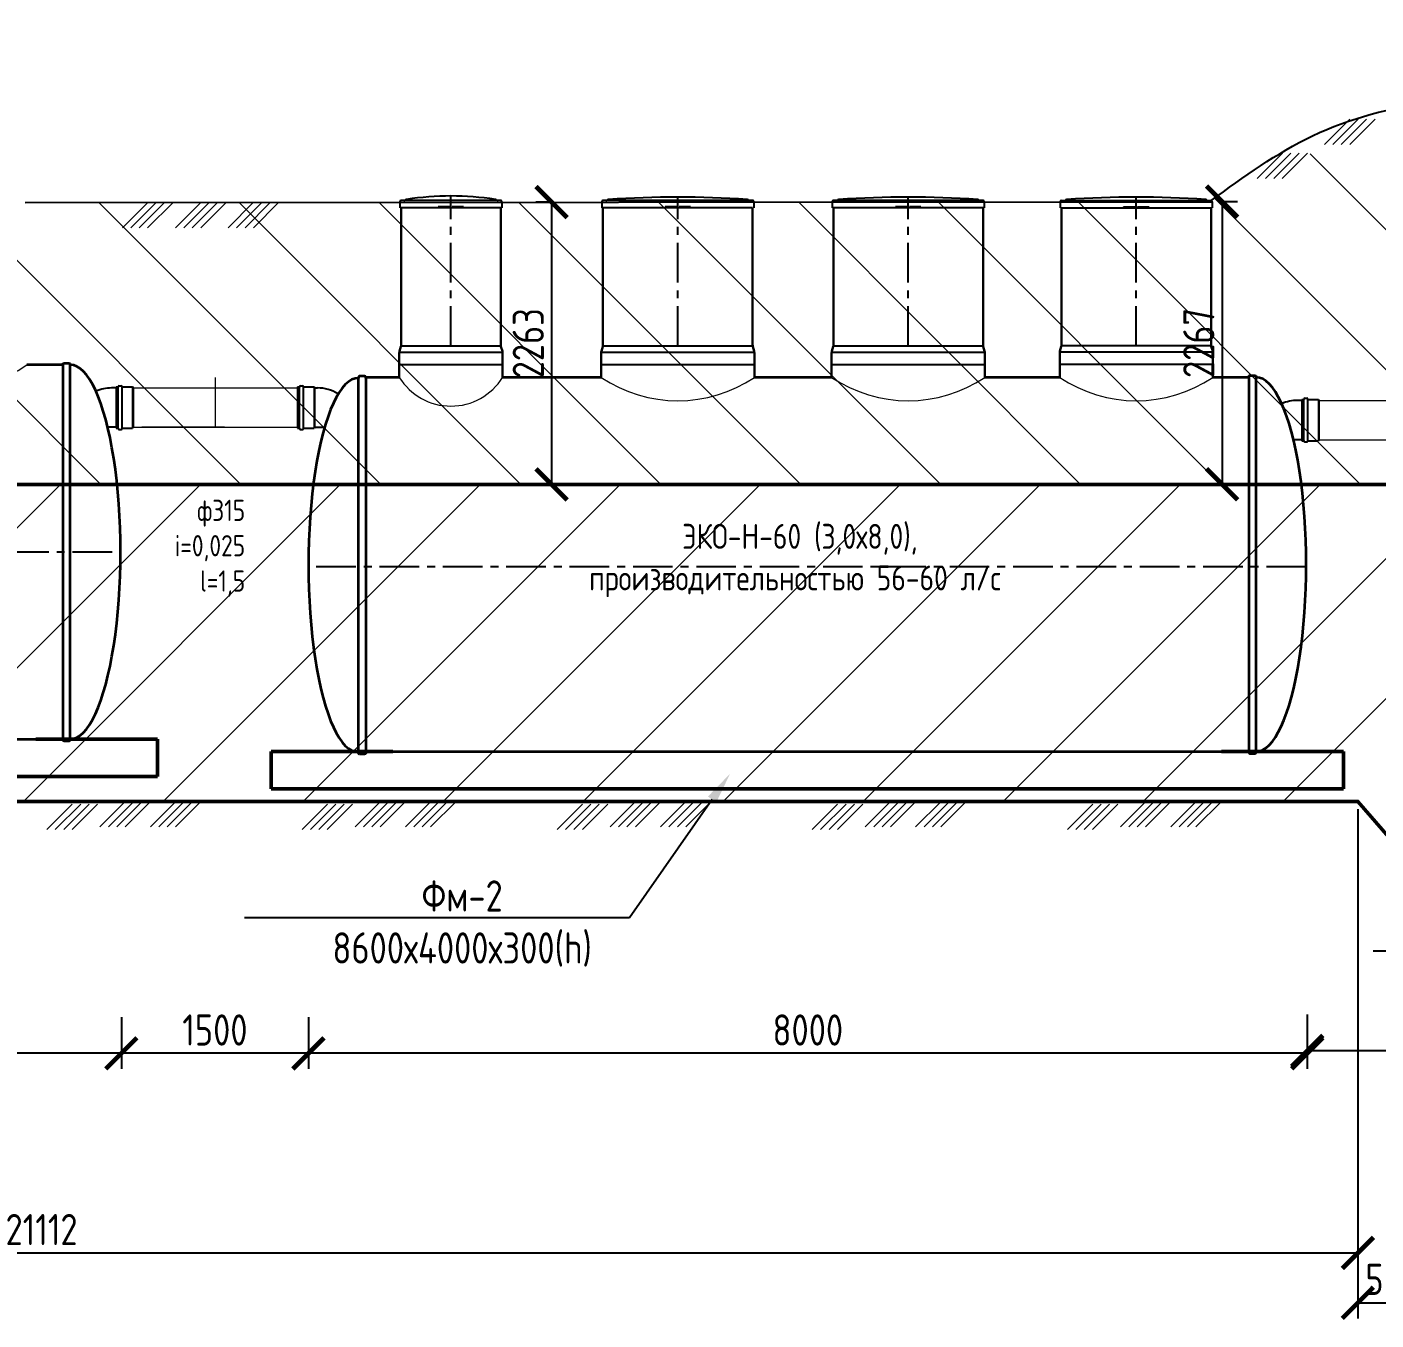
# Model space of a CAD drawing. Header units: millimetres. Extents: x 20530103 to 31271019, y 32092698 to 33532929.
# Drawn here: x 26157659 to 26168478, y 33018350 to 33028716 of the extents above; entities that cross this region are included whole.
import ezdxf
from ezdxf import colors
from ezdxf.entities.mleader import LeaderData, LeaderLine
from ezdxf.math import Vec2, Vec3

# ---------------------------------------------------------------- set-up
doc = ezdxf.new("R2010")
doc.units = ezdxf.units.MM
doc.linetypes.add('осевая', pattern=[50.8, 31.75, -6.35, 6.35, -6.35])
for name, color, linetype in [('Mitat', 1, 'Continuous'), ('Выноски', 7, 'Continuous'), ('Системный слой', 7, 'Continuous')]:
    doc.layers.add(name, color=color, linetype=linetype)
doc.layers.add('Труба профиль', color=7, linetype='Continuous', lineweight=50)
doc.layers.add('эколайн', color=7, linetype='Continuous', lineweight=30)
doc.styles.add('GOST 2.304', font='GOST.TTF')
doc.styles.get("Standard").update_dxf_attribs({"font": 'arial.ttf'})
doc.dimstyles.new('ISO-25', dxfattribs={"dimtxt": 2.5, "dimasz": 2.5, "dimexe": 1.25, "dimexo": 0.625, "dimtad": 1, "dimtxsty": 'Standard', "dimcen": 2.5, "dimadec": 0, "dimazin": 0, "dimtfac": 1, "dimtmove": 0, "dimatfit": 3, "dimfxl": 1, "dimarcsym": 0})

# ---------------------------------------------------------------- blocks, each defined once
blk = doc.blocks.new('_ArchTick')
at = {"color": 0, "linetype": 'ByBlock', "const_width": 0.15}
blk.add_lwpolyline([(-0.5, -0.5), (0.5, 0.5)], dxfattribs=at)
blk = doc.blocks.new('*D201')
at = {"color": 0, "lineweight": -2, "transparency": 16777216}
for p, q in [((26150416, 33020775), (26150416, 33020363)), ((26158416, 33020762), (26158416, 33020363)), ((26158416, 33020488), (26150416, 33020488))]:
    blk.add_line(p, q, dxfattribs=at)
at = {"color": 0, "lineweight": -2, "transparency": 16777216, "xscale": 250, "yscale": 250, "zscale": 250, "rotation": 180}
blk.add_blockref('_ArchTick', (26150416, 33020488), dxfattribs=at)
at = {"color": 0, "lineweight": -2, "transparency": 16777216, "xscale": 250, "yscale": 250, "zscale": 250}
blk.add_blockref('_ArchTick', (26158416, 33020488), dxfattribs=at)
at = {"color": 0, "transparency": 16777216, "insert": (26154416, 33020675), "char_height": 250, "attachment_point": 5, "style": 'GOST 2.304'}
blk.add_mtext('8000', dxfattribs=at)
blk = doc.blocks.new('*D202')
at = {"color": 0, "lineweight": -2, "transparency": 16777216}
for p, q in [((26158416, 33020777), (26158416, 33020363)), ((26159916, 33020777), (26159916, 33020363)), ((26159916, 33020488), (26158416, 33020488))]:
    blk.add_line(p, q, dxfattribs=at)
at = {"color": 0, "lineweight": -2, "transparency": 16777216, "xscale": 250, "yscale": 250, "zscale": 250, "rotation": 180}
blk.add_blockref('_ArchTick', (26158416, 33020488), dxfattribs=at)
at = {"color": 0, "lineweight": -2, "transparency": 16777216, "xscale": 250, "yscale": 250, "zscale": 250}
blk.add_blockref('_ArchTick', (26159916, 33020488), dxfattribs=at)
at = {"color": 0, "transparency": 16777216, "insert": (26159166, 33020675), "char_height": 250, "attachment_point": 5, "style": 'GOST 2.304'}
blk.add_mtext('1500', dxfattribs=at)
blk = doc.blocks.new('*D204')
at = {"color": 0, "lineweight": -2, "transparency": 16777216}
for p, q in [((26167926, 33020798), (26167926, 33020383)), ((26169926, 33020798), (26169926, 33020383)), ((26169926, 33020508), (26167926, 33020508))]:
    blk.add_line(p, q, dxfattribs=at)
at = {"color": 0, "lineweight": -2, "transparency": 16777216, "xscale": 250, "yscale": 250, "zscale": 250, "rotation": 180}
blk.add_blockref('_ArchTick', (26167926, 33020508), dxfattribs=at)
at = {"color": 0, "lineweight": -2, "transparency": 16777216, "xscale": 250, "yscale": 250, "zscale": 250}
blk.add_blockref('_ArchTick', (26169926, 33020508), dxfattribs=at)
at = {"color": 0, "transparency": 16777216, "insert": (26168926, 33020696), "char_height": 250, "attachment_point": 5, "style": 'GOST 2.304'}
blk.add_mtext('2000', dxfattribs=at)
blk = doc.blocks.new('*D209')
at = {"color": 0, "lineweight": -2, "transparency": 16777216}
for p, q in [((26159916, 33020762), (26159916, 33020363)), ((26167926, 33020783), (26167926, 33020363)), ((26167926, 33020488), (26159916, 33020488))]:
    blk.add_line(p, q, dxfattribs=at)
at = {"color": 0, "lineweight": -2, "transparency": 16777216, "xscale": 250, "yscale": 250, "zscale": 250, "rotation": 180}
blk.add_blockref('_ArchTick', (26159916, 33020488), dxfattribs=at)
at = {"color": 0, "lineweight": -2, "transparency": 16777216, "xscale": 250, "yscale": 250, "zscale": 250}
blk.add_blockref('_ArchTick', (26167926, 33020488), dxfattribs=at)
at = {"color": 0, "transparency": 16777216, "insert": (26163921, 33020675), "char_height": 250, "attachment_point": 5, "style": 'GOST 2.304'}
blk.add_mtext('8000', dxfattribs=at)
blk = doc.blocks.new('*D215')
at = {"color": 0, "lineweight": -2, "transparency": 16777216}
for p, q in [((26147220, 33022445), (26147220, 33018763)), ((26168332, 33022445), (26168332, 33018763)), ((26147220, 33018888), (26168332, 33018888))]:
    blk.add_line(p, q, dxfattribs=at)
at = {"color": 0, "lineweight": -2, "transparency": 16777216, "xscale": 250, "yscale": 250, "zscale": 250, "rotation": 180}
blk.add_blockref('_ArchTick', (26147220, 33018888), dxfattribs=at)
at = {"color": 0, "lineweight": -2, "transparency": 16777216, "xscale": 250, "yscale": 250, "zscale": 250}
blk.add_blockref('_ArchTick', (26168332, 33018888), dxfattribs=at)
at = {"color": 0, "transparency": 16777216, "insert": (26157776, 33019075), "char_height": 250, "attachment_point": 5, "style": 'GOST 2.304'}
blk.add_mtext('21112', dxfattribs=at)
blk = doc.blocks.new('*D217')
at = {"color": 0, "lineweight": -2, "transparency": 16777216}
for p, q in [((26168332, 33022445), (26168332, 33018363)), ((26168882, 33021810), (26168882, 33018363)), ((26168332, 33018488), (26168882, 33018488))]:
    blk.add_line(p, q, dxfattribs=at)
at = {"color": 0, "lineweight": -2, "transparency": 16777216, "xscale": 250, "yscale": 250, "zscale": 250, "rotation": 180}
blk.add_blockref('_ArchTick', (26168332, 33018488), dxfattribs=at)
at = {"color": 0, "lineweight": -2, "transparency": 16777216, "xscale": 250, "yscale": 250, "zscale": 250}
blk.add_blockref('_ArchTick', (26168882, 33018488), dxfattribs=at)
at = {"color": 0, "transparency": 16777216, "insert": (26168607, 33018676), "char_height": 250, "attachment_point": 5, "style": 'GOST 2.304'}
blk.add_mtext('550', dxfattribs=at)
blk = doc.blocks.new('*D242')
at = {"color": 0, "lineweight": -2, "transparency": 16777216}
for p, q in [((26161846, 33027312), (26161741, 33027312)), ((26161866, 33027312), (26161866, 33025050)), ((26161846, 33025050), (26161741, 33025050))]:
    blk.add_line(p, q, dxfattribs=at)
at = {"color": 0, "lineweight": -2, "transparency": 16777216, "xscale": 250, "yscale": 250, "zscale": 250}
for p, rotation in [((26161866, 33027312), 90), ((26161866, 33025050), 270)]:
    blk.add_blockref('_ArchTick', p, dxfattribs=dict(at, rotation=rotation))
at = {"color": 0, "transparency": 16777216, "insert": (26161679, 33026181), "char_height": 250, "attachment_point": 5, "rotation": 90, "style": 'GOST 2.304'}
blk.add_mtext('2263', dxfattribs=at)
blk = doc.blocks.new('*D243')
at = {"color": 0, "lineweight": -2, "transparency": 16777216}
for p, q in [((26167227, 33027317), (26167368, 33027317)), ((26167243, 33027317), (26167243, 33025050)), ((26167227, 33025050), (26167368, 33025050))]:
    blk.add_line(p, q, dxfattribs=at)
at = {"color": 0, "lineweight": -2, "transparency": 16777216, "xscale": 250, "yscale": 250, "zscale": 250}
for p, rotation in [((26167243, 33027317), 90), ((26167243, 33025050), 270)]:
    blk.add_blockref('_ArchTick', p, dxfattribs=dict(at, rotation=rotation))
at = {"color": 0, "transparency": 16777216, "insert": (26167056, 33026183), "char_height": 250, "attachment_point": 5, "rotation": 90, "style": 'GOST 2.304'}
blk.add_mtext('2267', dxfattribs=at)

msp = doc.modelspace()

# ---------------------------------------------------------------- hatches: boundary and pattern name
at = {"layer": 'Труба профиль', "lineweight": 9}
h = msp.add_hatch(dxfattribs=at)
h.set_pattern_fill('ANSI31', color=1, scale=250, angle=90)
h.set_pattern_definition([(135, (-60535.3, 21290.74), (-561.266008, -561.266008), [])])
edge = h.paths.add_edge_path()
edge.add_spline(control_points=[(26179752.5572, 33025307.9954), (26179752.5572, 33025307.9954), (26176345.244, 33027689.7545), (26170055.9833, 33028716.4982), (26167418.0139, 33027515.2035), (26167155.3326, 33027324.1403)], knot_values=[0, 0, 0, 0, 1010.2368139843, 2020.4736279668, 2984.6882061041, 2984.6882061041, 2984.6882061041, 2984.6882061041], degree=3, periodic=0)
edge.add_line((26167142.3967, 33027315.2303), (26152848.2648, 33027307.1792))
edge.add_line((26152848.2648, 33027307.1792), (26145085.1973, 33026958.0895))
edge.add_line((26145085.1973, 33026958.0895), (26144298.3665, 33026746.9256))
edge.add_line((26144298.3665, 33026746.9256), (26142896.8142, 33025049.5338))
edge.add_line((26142896.8142, 33025049.5338), (26180517.7754, 33025049.5338))
edge.add_line((26180517.7754, 33025049.5338), (26180517.7754, 33025307.9954))
edge.add_line((26180517.7754, 33025307.9954), (26179752.5572, 33025307.9954))
h = msp.add_hatch(dxfattribs=at)
h.set_pattern_fill('ANSI31', color=1, scale=250)
h.set_pattern_definition([(45, (-132126.2, 5417.06), (-561.266008, 561.266008), [])])
h.paths.add_polyline_path([(26180517.7754, 33023641.3543), (26180317.7754, 33023691.3543), (26180717.7754, 33023791.3543), (26180517.7754, 33023841.3543), (26180517.7754, 33025049.5338), (26141075.2067, 33025049.5338), (26141075.2068, 33023841.3543), (26141275.2068, 33023791.3543), (26140875.2068, 33023691.3543), (26141075.2068, 33023641.3543), (26141075.2068, 33022407.4895), (26142024.0537, 33022407.4895), (26142521.7826, 33020112.6816), (26146721.7826, 33020112.6816), (26147219.5115, 33022507.4895), (26168331.7528, 33022507.4895), (26168881.7549, 33021872.9899), (26176247.1956, 33021872.9899), (26177302.7409, 33023341.5781), (26180517.7754, 33023341.5781)])

# ---------------------------------------------------------------- linework, layer by layer
at = {"lineweight": 20}
for p, q in [((26168064.2344, 33027774.3553), (26168267.7146, 33027977.8355)), ((26168131.5864, 33027774.3553), (26168335.0666, 33027977.8355)), ((26168198.9383, 33027774.3553), (26168402.4185, 33027977.8355)), ((26168266.2904, 33027774.3553), (26168469.7706, 33027977.8355)), ((26167523.6391, 33027501.5809), (26167727.1193, 33027705.0611)), ((26167590.9911, 33027501.5809), (26167794.4713, 33027705.0611)), ((26167658.343, 33027501.5809), (26167861.8232, 33027705.0611)), ((26167725.6951, 33027501.5809), (26167929.1753, 33027705.0611)), ((26158424.7398, 33027106.0005), (26158628.2201, 33027309.4807)), ((26158492.0918, 33027106.0005), (26158695.572, 33027309.4807)), ((26158559.4437, 33027106.0005), (26158762.924, 33027309.4807)), ((26158626.7958, 33027106.0005), (26158830.2761, 33027309.4807)), ((26158849.9572, 33027106.7752), (26159053.4374, 33027310.2554)), ((26158917.3092, 33027106.7752), (26159120.7894, 33027310.2554)), ((26158984.6611, 33027106.7752), (26159188.1413, 33027310.2554)), ((26159052.0132, 33027106.7752), (26159255.4934, 33027310.2554)), ((26159273.1298, 33027107.5462), (26159476.61, 33027311.0264)), ((26159340.4817, 33027107.5462), (26159543.9619, 33027311.0264)), ((26159407.8337, 33027107.5462), (26159611.3139, 33027311.0264)), ((26159475.1858, 33027107.5462), (26159678.666, 33027311.0264)), ((26159170.0348, 33025507.4895), (26159170.0348, 33025907.4895)), ((26158510.7012, 33025822.4895), (26159829.3685, 33025822.4895)), ((26168019.4988, 33025722.4895), (26169721.8841, 33025722.4895)), ((26158510.7012, 33025507.4895), (26159829.3685, 33025507.4895)), ((26168019.4988, 33025407.4895), (26169721.8841, 33025407.4895)), ((26160376.5026, 33022902.1331), (26160376.5026, 33024752.1331)), ((26157818.9404, 33022282.9404), (26158022.4206, 33022486.4206)), ((26157886.2923, 33022282.9404), (26158089.7725, 33022486.4206)), ((26157953.6443, 33022282.9404), (26158157.1245, 33022486.4206)), ((26158020.9964, 33022282.9404), (26158224.4766, 33022486.4206)), ((26158244.1208, 33022304.0092), (26158447.601, 33022507.4895)), ((26158311.4727, 33022304.0092), (26158514.9529, 33022507.4895)), ((26158378.8247, 33022304.0092), (26158582.3049, 33022507.4895)), ((26158446.1768, 33022304.0092), (26158649.657, 33022507.4895)), ((26158648.2323, 33022304.0092), (26158851.7125, 33022507.4895)), ((26158715.5842, 33022304.0092), (26158919.0645, 33022507.4895)), ((26158782.9362, 33022304.0092), (26158986.4164, 33022507.4895)), ((26158850.2883, 33022304.0092), (26159053.7685, 33022507.4895)), ((26159864.7688, 33022282.9404), (26160068.249, 33022486.4206)), ((26159932.1207, 33022282.9404), (26160135.6009, 33022486.4206)), ((26159999.4727, 33022282.9404), (26160202.9529, 33022486.4206)), ((26160066.8248, 33022282.9404), (26160270.305, 33022486.4206)), ((26160289.9492, 33022304.0092), (26160493.4294, 33022507.4895)), ((26160357.3011, 33022304.0092), (26160560.7814, 33022507.4895)), ((26160424.6531, 33022304.0092), (26160628.1333, 33022507.4895)), ((26160492.0052, 33022304.0092), (26160695.4854, 33022507.4895)), ((26160694.0607, 33022304.0092), (26160897.5409, 33022507.4895)), ((26160761.4127, 33022304.0092), (26160964.8929, 33022507.4895)), ((26160828.7646, 33022304.0092), (26161032.2448, 33022507.4895)), ((26160896.1167, 33022304.0092), (26161099.5969, 33022507.4895)), ((26161910.5972, 33022282.9404), (26162114.0774, 33022486.4206)), ((26161977.9492, 33022282.9404), (26162181.4294, 33022486.4206)), ((26162045.3011, 33022282.9404), (26162248.7813, 33022486.4206)), ((26162112.6532, 33022282.9404), (26162316.1334, 33022486.4206)), ((26162335.7776, 33022304.0092), (26162539.2578, 33022507.4895)), ((26162403.1296, 33022304.0092), (26162606.6098, 33022507.4895)), ((26162470.4815, 33022304.0092), (26162673.9617, 33022507.4895)), ((26162537.8336, 33022304.0092), (26162741.3138, 33022507.4895)), ((26162739.8891, 33022304.0092), (26162943.3694, 33022507.4895)), ((26162807.2411, 33022304.0092), (26163010.7213, 33022507.4895)), ((26162874.593, 33022304.0092), (26163078.0733, 33022507.4895)), ((26162941.9451, 33022304.0092), (26163145.4254, 33022507.4895)), ((26163956.4256, 33022282.9404), (26164159.9058, 33022486.4206)), ((26164023.7776, 33022282.9404), (26164227.2578, 33022486.4206)), ((26164091.1295, 33022282.9404), (26164294.6097, 33022486.4206)), ((26164158.4816, 33022282.9404), (26164361.9618, 33022486.4206)), ((26164381.606, 33022304.0092), (26164585.0863, 33022507.4895)), ((26164448.958, 33022304.0092), (26164652.4382, 33022507.4895)), ((26164516.3099, 33022304.0092), (26164719.7902, 33022507.4895)), ((26164583.662, 33022304.0092), (26164787.1423, 33022507.4895)), ((26164785.7176, 33022304.0092), (26164989.1978, 33022507.4895)), ((26164853.0695, 33022304.0092), (26165056.5497, 33022507.4895)), ((26164920.4215, 33022304.0092), (26165123.9017, 33022507.4895)), ((26164987.7736, 33022304.0092), (26165191.2538, 33022507.4895)), ((26166002.2541, 33022282.9404), (26166205.7343, 33022486.4206)), ((26166069.606, 33022282.9404), (26166273.0862, 33022486.4206)), ((26166136.958, 33022282.9404), (26166340.4382, 33022486.4206)), ((26166204.3101, 33022282.9404), (26166407.7903, 33022486.4206)), ((26166427.4345, 33022304.0092), (26166630.9147, 33022507.4895)), ((26166494.7864, 33022304.0092), (26166698.2666, 33022507.4895)), ((26166562.1384, 33022304.0092), (26166765.6186, 33022507.4895)), ((26166629.4905, 33022304.0092), (26166832.9707, 33022507.4895)), ((26166831.546, 33022304.0092), (26167035.0262, 33022507.4895)), ((26166898.8979, 33022304.0092), (26167102.3782, 33022507.4895)), ((26166966.2499, 33022304.0092), (26167169.7301, 33022507.4895)), ((26167033.602, 33022304.0092), (26167237.0822, 33022507.4895))]:
    msp.add_line(p, q, dxfattribs=at)
at = {"color": 1}
msp.add_line((26157645.4609, 33027309.8812), (26167164.2352, 33027315.2426), dxfattribs=at)
at = {"color": 1, "linetype": 'осевая', "lineweight": 25, "ltscale": 10}
for p, q in [((26161058.9307, 33026160.4219), (26161058.9307, 33027361.6821)), ((26162878.2673, 33026160.4219), (26162878.2673, 33027352.8213)), ((26164726.0719, 33026160.4219), (26164726.0719, 33027352.8213)), ((26166554.8877, 33026160.4219), (26166554.8877, 33027352.8213)), ((26150404.3717, 33024507.4895), (26158404.3717, 33024507.4895)), ((26167916.5026, 33024387.4911), (26159916.5026, 33024387.4911))]:
    msp.add_line(p, q, dxfattribs=at)
at = {"lineweight": 30}
for p, q in [((26160658.9307, 33027265.7783), (26160658.9307, 33026160.4219)), ((26161458.9307, 33027265.7783), (26161458.9307, 33026167.239)), ((26162278.2673, 33027265.7783), (26162278.2673, 33026160.4219)), ((26163478.2673, 33027265.7783), (26163478.2673, 33026167.2392)), ((26164126.0719, 33027265.7783), (26164126.0719, 33026160.4219)), ((26165326.0719, 33027265.7783), (26165326.0719, 33026167.239)), ((26165954.8877, 33027265.7783), (26165954.8877, 33026160.4219)), ((26167154.8877, 33027265.7783), (26167154.8877, 33026167.2389)), ((26160644.9307, 33026103.9995), (26160644.9307, 33025907.4895)), ((26160646.2587, 33026116.5067), (26160657.6026, 33026153.6689)), ((26161471.6026, 33026116.5067), (26161460.2587, 33026153.6689)), ((26161472.9307, 33026103.9995), (26161472.9307, 33025907.4895)), ((26162264.2673, 33026103.9995), (26162264.2673, 33025907.4895)), ((26162265.5954, 33026116.5067), (26162276.9393, 33026153.6689)), ((26163490.9393, 33026116.5067), (26163479.5954, 33026153.6689)), ((26163492.2673, 33026103.9995), (26163492.2673, 33025907.4895)), ((26164112.0719, 33026103.9995), (26164112.0719, 33025907.4895)), ((26164113.4, 33026116.5067), (26164124.7439, 33026153.6689)), ((26165338.7439, 33026116.5067), (26165327.4, 33026153.6689)), ((26165340.0719, 33026103.9995), (26165340.0719, 33025907.4895)), ((26165940.8877, 33026103.9995), (26165940.8877, 33025907.4895)), ((26165942.2158, 33026116.5067), (26165953.5596, 33026153.6689)), ((26167167.5596, 33026116.5067), (26167156.2158, 33026153.6689)), ((26167168.8877, 33026103.9995), (26167168.8877, 33025907.4895))]:
    msp.add_line(p, q, dxfattribs=at)
at = {"lineweight": 25}
for p, q in [((26160645.2635, 33026109.7537), (26161472.5979, 33026109.7537)), ((26160658.5979, 33026160.4219), (26161459.2635, 33026160.4219)), ((26162264.6001, 33026109.7537), (26163491.9345, 33026109.7537)), ((26162277.9345, 33026160.4219), (26163478.6001, 33026160.4219)), ((26164112.4047, 33026109.7537), (26165339.7391, 33026109.7537)), ((26164125.7391, 33026160.4219), (26165326.4047, 33026160.4219)), ((26167168.5549, 33026109.7537), (26165941.2205, 33026109.7537)), ((26167155.2205, 33026160.4219), (26165954.5549, 33026160.4219)), ((26160644.9307, 33026010.9995), (26161472.9307, 33026010.9995)), ((26162264.2673, 33026010.9995), (26163492.2673, 33026010.9995)), ((26164112.0719, 33026010.9995), (26165340.0719, 33026010.9995)), ((26167168.8877, 33026010.9995), (26165940.8877, 33026010.9995))]:
    msp.add_line(p, q, dxfattribs=at)
at = {"color": 7, "lineweight": 25}
for p, q in [((26158374.2556, 33025822.4895), (26158338.0505, 33025822.4895)), ((26158374.2556, 33025830.1895), (26158374.2556, 33025499.7895)), ((26158374.2556, 33025830.1895), (26158389.2556, 33025830.1895)), ((26158389.2556, 33025498.1895), (26158389.2556, 33025831.7895)), ((26158397.9556, 33025840.4895), (26158413.2556, 33025840.4895)), ((26158421.9556, 33025498.1895), (26158421.9556, 33025831.7895)), ((26158421.9556, 33025830.1895), (26158506.2556, 33025830.1895)), ((26158510.7012, 33025822.4895), (26158506.2556, 33025830.1895)), ((26159829.3685, 33025830.1895), (26159829.3685, 33025499.7895)), ((26159829.3685, 33025830.1895), (26159844.3685, 33025830.1895)), ((26159844.3685, 33025498.1895), (26159844.3685, 33025831.7895)), ((26159853.0685, 33025840.4895), (26159868.3685, 33025840.4895)), ((26159877.0685, 33025498.1895), (26159877.0685, 33025831.7895)), ((26159877.0685, 33025830.1895), (26159961.3685, 33025830.1895)), ((26159965.8141, 33025822.4895), (26159961.3685, 33025830.1895)), ((26159965.8141, 33025822.4895), (26159988.3141, 33025822.4895)), ((26167883.0532, 33025722.4895), (26167846.8482, 33025722.4895)), ((26167883.0532, 33025730.1895), (26167883.0532, 33025399.7895)), ((26167883.0532, 33025730.1895), (26167898.0532, 33025730.1895)), ((26167898.0532, 33025398.1895), (26167898.0532, 33025731.7895)), ((26167906.7532, 33025740.4895), (26167922.0532, 33025740.4895)), ((26167930.7532, 33025398.1895), (26167930.7532, 33025731.7895)), ((26167930.7532, 33025730.1895), (26168015.0532, 33025730.1895)), ((26168019.4988, 33025722.4895), (26168015.0532, 33025730.1895)), ((26158374.2556, 33025507.4895), (26158306.4437, 33025507.4895)), ((26158374.2556, 33025499.7895), (26158389.2556, 33025499.7895)), ((26158397.9556, 33025489.4895), (26158413.2556, 33025489.4895)), ((26158421.9556, 33025499.7895), (26158506.2556, 33025499.7895)), ((26158510.7012, 33025507.4895), (26158506.2556, 33025499.7895)), ((26159829.3685, 33025499.7895), (26159844.3685, 33025499.7895)), ((26159853.0685, 33025489.4895), (26159868.3685, 33025489.4895)), ((26159877.0685, 33025499.7895), (26159961.3685, 33025499.7895)), ((26159965.8141, 33025507.4895), (26159961.3685, 33025499.7895)), ((26159965.8141, 33025507.4895), (26160044.2153, 33025507.4895)), ((26167883.0532, 33025407.4895), (26167815.2414, 33025407.4895)), ((26167883.0532, 33025399.7895), (26167898.0532, 33025399.7895)), ((26167906.7532, 33025389.4895), (26167922.0532, 33025389.4895)), ((26167930.7532, 33025399.7895), (26168015.0532, 33025399.7895)), ((26168019.4988, 33025407.4895), (26168015.0532, 33025399.7895))]:
    msp.add_line(p, q, dxfattribs=at)
at = {"lineweight": 35}
for points in [[(26157946.6232, 33026007.4895), (26157659.0161, 33026007.4895)], [(26157946.6232, 33026007.4895), (26157946.6232, 33023007.4895)], [(26158006.6232, 33023007.4895), (26158006.6232, 33026007.4895)], [(26160316.5026, 33022902.1331), (26160316.5026, 33025902.1331)], [(26160644.9307, 33025907.4895), (26160376.4963, 33025907.4895)], [(26160376.5026, 33025902.1331), (26160376.5026, 33022902.1331)], [(26162264.2673, 33025907.4895), (26161472.9307, 33025907.4895)], [(26164112.0719, 33025907.4895), (26163492.2673, 33025907.4895)], [(26165940.8877, 33025907.4895), (26165340.0719, 33025907.4895)], [(26167456.4948, 33025907.4895), (26167168.8877, 33025907.4895)], [(26167456.4948, 33025907.4895), (26167456.4948, 33022907.4895)], [(26167516.4948, 33022907.4895), (26167516.4948, 33025907.4895)], [(26150866.6232, 33023007.4895), (26157946.6232, 33023007.4895)], [(26160376.5026, 33022907.4895), (26167456.4948, 33022907.4895)]]:
    msp.add_lwpolyline(points, dxfattribs=at)
for points in [[(26157946.6232, 33026007.4911), (26157946.6232, 33026012.4911, -0.4142135624), (26157956.6232, 33026022.4911), (26157996.6232, 33026022.4911)], [(26157996.6232, 33026022.4911, -0.4142135624), (26158006.6232, 33026012.4911), (26158006.6232, 33026007.4895)], [(26160326.5026, 33025917.1347, 0.4142135624), (26160316.5026, 33025907.1347), (26160316.5026, 33025902.1331)], [(26160376.5026, 33025902.1347), (26160376.5026, 33025907.1347, 0.4142135624), (26160366.5026, 33025917.1347), (26160326.5026, 33025917.1347)], [(26167456.4948, 33025907.4911), (26167456.4948, 33025912.4911, -0.4142135624), (26167466.4948, 33025922.4911), (26167506.4948, 33025922.4911)], [(26167506.4948, 33025922.4911, -0.4142135624), (26167516.4948, 33025912.4911), (26167516.4948, 33025907.4895)], [(26157946.6232, 33023007.4878), (26157946.6232, 33023002.4878, 0.4142135624), (26157956.6232, 33022992.4878), (26157996.6232, 33022992.4878)], [(26157996.6232, 33022992.4878, 0.4142135624), (26158006.6232, 33023002.4878), (26158006.6232, 33023007.4895)], [(26160326.5026, 33022887.1314, -0.4142135624), (26160316.5026, 33022897.1314), (26160316.5026, 33022902.1331)], [(26160376.5026, 33022902.1314), (26160376.5026, 33022897.1314, -0.4142135624), (26160366.5026, 33022887.1314), (26160326.5026, 33022887.1314)], [(26167456.4948, 33022907.4878), (26167456.4948, 33022902.4878, 0.4142135624), (26167466.4948, 33022892.4878), (26167506.4948, 33022892.4878)], [(26167506.4948, 33022892.4878, 0.4142135624), (26167516.4948, 33022902.4878), (26167516.4948, 33022907.4895)]]:
    msp.add_lwpolyline(points, format="xyb", dxfattribs=at)
at = {"color": 7, "lineweight": 25}
for centre, radius, start, end in [((26160680.9284, 33027338.9781), 14.8378, 270.00090244, 300.58038667), ((26160710.128, 33027301.2245), 33.0566, 102.60850985, 130.91712828), ((26161058.9307, 33025100.1103), 2261.5718, 80.94277587, 99.05722413), ((26161407.7333, 33027301.2245), 33.0566, 49.08287172, 77.39149015), ((26161436.933, 33027338.9781), 14.8378, 239.41961333, 269.99909756), ((26162300.265, 33027338.9781), 14.8378, 270.00090244, 300.58038667), ((26162329.4647, 33027301.2245), 33.0566, 102.60850985, 130.91712828), ((26162878.2673, 33019349.4029), 8003.4184, 86.01630263, 93.98369737), ((26163427.07, 33027301.2245), 33.0566, 49.08287172, 77.39149015), ((26163456.2697, 33027338.9781), 14.8378, 239.41961333, 269.99909756), ((26164148.0696, 33027338.9781), 14.8378, 270.00090244, 300.58038667), ((26164177.2693, 33027301.2245), 33.0566, 102.60850985, 130.91712828), ((26164726.0719, 33019349.4029), 8003.4184, 86.01630263, 93.98369737), ((26165274.8746, 33027301.2245), 33.0566, 49.08287172, 77.39149015), ((26165304.0743, 33027338.9781), 14.8378, 239.41961333, 269.99909756), ((26165976.8854, 33027338.9781), 14.8378, 270.00090244, 300.58038667), ((26166006.085, 33027301.2245), 33.0566, 102.60850985, 130.91712828), ((26166554.8877, 33019349.4029), 8003.4184, 86.01630263, 93.98369737), ((26167103.6904, 33027301.2245), 33.0566, 49.08287172, 77.39149015), ((26167132.89, 33027338.9781), 14.8378, 239.41961333, 269.99909756), ((26158338.0505, 33025507.4895), 315, 90, 113.50776372), ((26158397.9556, 33025831.7895), 8.7, 90, 180), ((26158413.2556, 33025831.7895), 8.7, 0, 90), ((26159853.0685, 33025831.7895), 8.7, 90, 180), ((26159868.3685, 33025831.7895), 8.7, 0, 90), ((26159988.3141, 33025507.4895), 315, 58.55217909, 90), ((26167846.8482, 33025407.4895), 315, 90, 113.50776372), ((26167906.7532, 33025731.7895), 8.7, 90, 180), ((26167922.0532, 33025731.7895), 8.7, 0, 90), ((26158397.9556, 33025498.1895), 8.7, 180, 270), ((26158413.2556, 33025498.1895), 8.7, 270, 0), ((26159853.0685, 33025498.1895), 8.7, 180, 270), ((26159868.3685, 33025498.1895), 8.7, 270, 0), ((26167906.7532, 33025398.1895), 8.7, 180, 270), ((26167922.0532, 33025398.1895), 8.7, 270, 0)]:
    msp.add_arc(centre, radius, start, end, dxfattribs=at)
at = {"lineweight": 30}
for centre, start, end in [((26160714.9307, 33026102.936), 168.82142952, 180), ((26160588.9307, 33026167.2397), 348.82142952, 0), ((26161528.9307, 33026167.2397), 180, 191.17857048), ((26161402.9307, 33026102.936), 0, 11.17857048), ((26162334.2673, 33026102.936), 168.82142952, 180), ((26162208.2673, 33026167.2397), 348.82142952, 0), ((26163548.2673, 33026167.2397), 180, 191.17857048), ((26163422.2673, 33026102.936), 0, 11.17857048), ((26164182.0719, 33026102.936), 168.82142952, 180), ((26164056.0719, 33026167.2397), 348.82142952, 0), ((26165396.0719, 33026167.2397), 180, 191.17857048), ((26165270.0719, 33026102.936), 0, 11.17857048), ((26166010.8877, 33026102.936), 168.82142952, 180), ((26165884.8877, 33026167.2397), 348.82142952, 0), ((26167224.8877, 33026167.2397), 180, 191.17857048), ((26167098.8877, 33026102.936), 0, 11.17857048)]:
    msp.add_arc(centre, 70, start, end, dxfattribs=at)
at = {"lineweight": 20}
for centre, radius, start, end in [((26157045.0161, 33026917.831), 1098.0518, 236.00143224, 303.99856776), ((26161058.9307, 33026163.6312), 486.8312, 211.74507398, 328.25492602), ((26162878.2673, 33026817.831), 1098.0518, 236.00143224, 303.99856776), ((26164726.0719, 33026817.831), 1098.0518, 236.00143224, 303.99856776), ((26166554.8877, 33026817.831), 1098.0518, 236.00143224, 303.99856776)]:
    msp.add_arc(centre, radius, start, end, dxfattribs=at)
at = {"lineweight": 35}
for centre, ratio, start_param, end_param in [((26158006.6232, 33024507.4895), 0.2681676507, 3.1415926536, 6.2831853072), ((26160316.5026, 33024402.1331), 0.2669997379, 0, 3.1415926536), ((26167516.4948, 33024407.4895), 0.2672070516, 3.1415926536, 6.2831853072)]:
    msp.add_ellipse(centre, major_axis=(0, 1500), ratio=ratio, start_param=start_param, end_param=end_param, dxfattribs=at)
at = {"color": 1}
msp.add_open_spline([(26167155.3326, 33027324.1403), (26167418.0139, 33027515.2035), (26168231.1336, 33028106.6322), (26169279.6942, 33028178.8667), (26169959.8871, 33028181.512), (26169959.8871, 33028181.512)], degree=3, knots=[0, 0, 0, 0, 964.2145781373, 2984.6882061022, 2984.6882061041, 2984.6882061041, 2984.6882061041, 2984.6882061041], dxfattribs=at)
at = {"layer": 'Mitat', "color": 7, "lineweight": 25}
for p, q in [((26158506.2556, 33025830.1895), (26158506.2556, 33025499.7895)), ((26158510.7012, 33025822.4895), (26158510.7012, 33025507.4895)), ((26159961.3685, 33025830.1895), (26159961.3685, 33025499.7895)), ((26159965.8141, 33025822.4895), (26159965.8141, 33025507.4895)), ((26168015.0532, 33025730.1895), (26168015.0532, 33025399.7895)), ((26168019.4988, 33025722.4895), (26168019.4988, 33025407.4895))]:
    msp.add_line(p, q, dxfattribs=at)
at = {"layer": 'Системный слой', "color": 7, "lineweight": 25}
for p, q in [((26160649.5832, 33027315.2376), (26160649.5832, 33027265.7783)), ((26161459.3755, 33027324.1403), (26160658.4858, 33027324.1403)), ((26161468.2782, 33027315.2376), (26161468.2782, 33027265.7783)), ((26162268.9198, 33027315.2376), (26162268.9198, 33027265.7783)), ((26163478.7122, 33027324.1403), (26162277.8225, 33027324.1403)), ((26163487.6149, 33027315.2376), (26163487.6149, 33027265.7783)), ((26164116.7244, 33027315.2376), (26164116.7244, 33027265.7783)), ((26165326.5168, 33027324.1403), (26164125.6271, 33027324.1403)), ((26165335.4195, 33027315.2376), (26165335.4195, 33027265.7783)), ((26165945.5402, 33027315.2376), (26165945.5402, 33027265.7783)), ((26165954.4429, 33027324.1403), (26167155.3326, 33027324.1403)), ((26167164.2352, 33027315.2376), (26167164.2352, 33027265.7783)), ((26160957.3147, 33027265.7783), (26160658.9307, 33027265.7783)), ((26160957.3147, 33027273.6918), (26160957.3147, 33027265.7783)), ((26160961.5893, 33027273.6918), (26160957.3147, 33027273.6918)), ((26160961.5893, 33027265.7783), (26160957.3147, 33027265.7783)), ((26161458.9307, 33027265.7783), (26160960.5466, 33027265.7783)), ((26160961.5893, 33027273.6918), (26160961.5893, 33027265.7783)), ((26160986.2823, 33027273.6918), (26160961.5893, 33027273.6918)), ((26160986.2823, 33027265.7783), (26160961.5893, 33027265.7783)), ((26161049.0388, 33027273.6918), (26160986.2823, 33027273.6918)), ((26161049.0388, 33027265.7783), (26160986.2823, 33027265.7783)), ((26161049.0388, 33027273.6918), (26161049.0388, 33027265.7783)), ((26161068.8225, 33027265.7783), (26161049.0388, 33027265.7783)), ((26161068.8225, 33027273.6918), (26161068.8225, 33027265.7783)), ((26161131.5791, 33027273.6918), (26161068.8225, 33027273.6918)), ((26161131.5791, 33027265.7783), (26161068.8225, 33027265.7783)), ((26161156.2721, 33027273.6918), (26161131.5791, 33027273.6918)), ((26161156.2721, 33027265.7783), (26161131.5791, 33027265.7783)), ((26161160.5466, 33027273.6918), (26161156.2721, 33027273.6918)), ((26161156.2721, 33027273.6918), (26161156.2721, 33027265.7783)), ((26161160.5466, 33027265.7783), (26161156.2721, 33027265.7783)), ((26161160.5466, 33027273.6918), (26161160.5466, 33027265.7783)), ((26162776.6514, 33027265.7783), (26162278.2673, 33027265.7783)), ((26162776.6514, 33027273.6918), (26162776.6514, 33027265.7783)), ((26162780.9259, 33027273.6918), (26162776.6514, 33027273.6918)), ((26162780.9259, 33027265.7783), (26162776.6514, 33027265.7783)), ((26162780.9259, 33027273.6918), (26162780.9259, 33027265.7783)), ((26162805.6189, 33027273.6918), (26162780.9259, 33027273.6918)), ((26162805.6189, 33027265.7783), (26162780.9259, 33027265.7783)), ((26162868.3755, 33027273.6918), (26162805.6189, 33027273.6918)), ((26162868.3755, 33027265.7783), (26162805.6189, 33027265.7783)), ((26162868.3755, 33027273.6918), (26162868.3755, 33027265.7783)), ((26162888.1592, 33027265.7783), (26162868.3755, 33027265.7783)), ((26162888.1592, 33027273.6918), (26162888.1592, 33027265.7783)), ((26162950.9157, 33027273.6918), (26162888.1592, 33027273.6918)), ((26162950.9157, 33027265.7783), (26162888.1592, 33027265.7783)), ((26162975.6088, 33027273.6918), (26162950.9157, 33027273.6918)), ((26162975.6088, 33027265.7783), (26162950.9157, 33027265.7783)), ((26162979.8833, 33027273.6918), (26162975.6088, 33027273.6918)), ((26162975.6088, 33027273.6918), (26162975.6088, 33027265.7783)), ((26162979.8833, 33027265.7783), (26162975.6088, 33027265.7783)), ((26162979.8833, 33027273.6918), (26162979.8833, 33027265.7783)), ((26163478.2673, 33027265.7783), (26162979.8833, 33027265.7783)), ((26164624.456, 33027265.7783), (26164126.0719, 33027265.7783)), ((26164624.456, 33027273.6918), (26164624.456, 33027265.7783)), ((26164628.7305, 33027273.6918), (26164624.456, 33027273.6918)), ((26164628.7305, 33027265.7783), (26164624.456, 33027265.7783)), ((26164628.7305, 33027273.6918), (26164628.7305, 33027265.7783)), ((26164653.4235, 33027273.6918), (26164628.7305, 33027273.6918)), ((26164653.4235, 33027265.7783), (26164628.7305, 33027265.7783)), ((26164716.1801, 33027273.6918), (26164653.4235, 33027273.6918)), ((26164716.1801, 33027265.7783), (26164653.4235, 33027265.7783)), ((26164716.1801, 33027273.6918), (26164716.1801, 33027265.7783)), ((26164735.9638, 33027265.7783), (26164716.1801, 33027265.7783)), ((26164735.9638, 33027273.6918), (26164735.9638, 33027265.7783)), ((26164798.7203, 33027273.6918), (26164735.9638, 33027273.6918)), ((26164798.7203, 33027265.7783), (26164735.9638, 33027265.7783)), ((26164823.4134, 33027273.6918), (26164798.7203, 33027273.6918)), ((26164823.4134, 33027265.7783), (26164798.7203, 33027265.7783)), ((26164827.6879, 33027273.6918), (26164823.4134, 33027273.6918)), ((26164823.4134, 33027273.6918), (26164823.4134, 33027265.7783)), ((26164827.6879, 33027265.7783), (26164823.4134, 33027265.7783)), ((26164827.6879, 33027273.6918), (26164827.6879, 33027265.7783)), ((26165335.4195, 33027265.7783), (26164827.6879, 33027265.7783)), ((26165954.8877, 33027265.7783), (26166453.2718, 33027265.7783)), ((26166453.2718, 33027273.6918), (26166457.5463, 33027273.6918)), ((26166453.2718, 33027273.6918), (26166453.2718, 33027265.7783)), ((26166453.2718, 33027265.7783), (26166457.5463, 33027265.7783)), ((26166457.5463, 33027273.6918), (26166482.2393, 33027273.6918)), ((26166457.5463, 33027273.6918), (26166457.5463, 33027265.7783)), ((26166457.5463, 33027265.7783), (26166482.2393, 33027265.7783)), ((26166482.2393, 33027273.6918), (26166544.9958, 33027273.6918)), ((26166482.2393, 33027265.7783), (26166544.9958, 33027265.7783)), ((26166544.9958, 33027273.6918), (26166544.9958, 33027265.7783)), ((26166544.9958, 33027265.7783), (26166564.7796, 33027265.7783)), ((26166564.7796, 33027273.6918), (26166564.7796, 33027265.7783)), ((26166564.7796, 33027273.6918), (26166627.5361, 33027273.6918)), ((26166564.7796, 33027265.7783), (26166627.5361, 33027265.7783)), ((26166627.5361, 33027273.6918), (26166652.2291, 33027273.6918)), ((26166627.5361, 33027265.7783), (26166652.2291, 33027265.7783)), ((26166652.2291, 33027273.6918), (26166652.2291, 33027265.7783)), ((26166652.2291, 33027273.6918), (26166656.5036, 33027273.6918)), ((26166652.2291, 33027265.7783), (26166656.5036, 33027265.7783)), ((26166656.5036, 33027273.6918), (26166656.5036, 33027265.7783)), ((26166656.5036, 33027265.7783), (26167154.8877, 33027265.7783))]:
    msp.add_line(p, q, dxfattribs=at)
for centre, start, end in [((26160658.4858, 33027315.2376), 90, 180), ((26161459.3755, 33027315.2376), 0, 90), ((26162277.8225, 33027315.2376), 90, 180), ((26163478.7122, 33027315.2376), 0, 90), ((26164125.6271, 33027315.2376), 90, 180), ((26165326.5168, 33027315.2376), 0, 90), ((26165954.4429, 33027315.2376), 90, 180), ((26167155.3326, 33027315.2376), 0, 90)]:
    msp.add_arc(centre, 8.9027, start, end, dxfattribs=at)
at = {"layer": 'Труба профиль', "color": 1}
msp.add_line((26141075.2067, 33025049.5338), (26180517.7754, 33025049.5338), dxfattribs=at)
at = {"layer": 'Труба профиль'}
for p, q in [((26158706.6232, 33023007.4895), (26157729.0876, 33023007.4895)), ((26158706.6232, 33022707.4895), (26158706.6232, 33023007.4895)), ((26159616.4987, 33022607.4895), (26159616.4987, 33022907.4895)), ((26159616.4987, 33022907.4895), (26160594.0343, 33022907.4895)), ((26168216.4987, 33022907.4895), (26167238.9631, 33022907.4895)), ((26168216.4987, 33022607.4895), (26168216.4987, 33022907.4895)), ((26158706.6232, 33022707.4895), (26150106.6232, 33022707.4895)), ((26168216.4987, 33022607.4895), (26159616.4987, 33022607.4895))]:
    msp.add_line(p, q, dxfattribs=at)
at = {"layer": 'Труба профиль', "color": 1}
msp.add_lwpolyline([(26141075.2068, 33022407.4895), (26142024.0537, 33022407.4895), (26142521.7826, 33020112.6816), (26146721.7826, 33020112.6816), (26147219.5115, 33022507.4895), (26168331.7528, 33022507.4895), (26168881.7549, 33021872.9899), (26176247.1956, 33021872.9899), (26177302.7409, 33023341.5781), (26180517.7754, 33023341.5781)], dxfattribs=at)
at = {"layer": 'эколайн', "lineweight": 13, "ltscale": 200}
msp.add_line((26159243.4315, 33025507.4895), (26158580.2399, 33025507.4895), dxfattribs=at)

# ---------------------------------------------------------------- texts
at = {"lineweight": 20, "style": 'GOST 2.304'}
for s, insert, char_height, width, attachment_point in [('ф315\\Pi=0,025\\Pl=1,5', (26159408.9072, 33024926.1228), 170, 1585.180995, 3), ('\\pi796.65;ЭКО-Н-60 (3,0х8,0), \\P\\pi49.688;производительностью 56-60 л/с', (26162116.8766, 33024732.4986), 200, 3508.95414, 1)]:
    msp.add_mtext(s, dxfattribs=dict(at, insert=insert, char_height=char_height, width=width, attachment_point=attachment_point))

# ---------------------------------------------------------------- dimensions: what is measured, and where the dimension line sits
at = {"color": 1}
for base, p1, p2, picture, middle in [((26161866.3507, 33025049.5338), (26161908.1752, 33027312.2821), (26161908.1752, 33025049.5338), '*D242', (26161678.8507, 33026180.908)), ((26167243.3894, 33025049.5338), (26167164.0774, 33027316.9065), (26167164.0774, 33025049.5338), '*D243', (26167055.8894, 33026183.2201))]:
    dim = msp.add_linear_dim(base=base, p1=p1, p2=p2, angle=90, dimstyle='ISO-25', override={"dimscale": 100, "dimdec": 0, "dimtxsty": 'GOST 2.304', "dimblk1": 'ArchTick', "dimblk2": 'ArchTick', "dimsah": 1}, dxfattribs=at)
    dim.commit()
    dim.dimension.update_dxf_attribs({"geometry": picture, "text_midpoint": middle})
for base, p1, p2, picture, middle in [((26168331.7528, 33018887.6097), (26147219.5115, 33022507.4895), (26168331.7528, 33022507.4895), '*D215', (26157775.6321, 33019075.1097)), ((26168881.7549, 33018488.0263), (26168331.7528, 33022507.4895), (26168881.7549, 33021872.9899), '*D217', (26168606.7539, 33018675.5263))]:
    dim = msp.add_linear_dim(base=base, p1=p1, p2=p2, dimstyle='ISO-25', override={"dimscale": 100, "dimdec": 0, "dimtxsty": 'GOST 2.304', "dimblk1": 'ArchTick', "dimblk2": 'ArchTick', "dimsah": 1}, dxfattribs=at)
    dim.commit()
    dim.dimension.update_dxf_attribs({"geometry": picture, "text_midpoint": middle})
for base, p1, p2, picture, middle in [((26150416.0141, 33020487.6546), (26158416.0141, 33020824.9744), (26150416.0141, 33020837.7662), '*D201', (26154416.0141, 33020675.1546)), ((26158416.0141, 33020487.6546), (26159916.0141, 33020839.9744), (26158416.0141, 33020839.9744), '*D202', (26159166.0141, 33020675.1546)), ((26167925.8857, 33020508.011), (26169925.8625, 33020860.3308), (26167925.8857, 33020860.3308), '*D204', (26168925.8741, 33020695.511))]:
    dim = msp.add_linear_dim(base=base, p1=p1, p2=p2, angle=180, dimstyle='ISO-25', override={"dimscale": 100, "dimdec": 0, "dimlfac": 1, "dimtxsty": 'GOST 2.304', "dimblk1": 'ArchTick', "dimblk2": 'ArchTick', "dimsah": 1})
    dim.commit()
    dim.dimension.update_dxf_attribs({"geometry": picture, "text_midpoint": middle})
dim = msp.add_linear_dim(base=(26159916.0141, 33020487.6546), p1=(26167925.8857, 33020845.3308), p2=(26159916.0141, 33020824.9744), angle=180, text='8000', dimstyle='ISO-25', override={"dimscale": 100, "dimdec": 0, "dimlfac": 1, "dimtxsty": 'GOST 2.304', "dimblk1": 'ArchTick', "dimblk2": 'ArchTick', "dimsah": 1})
dim.commit()
dim.dimension.update_dxf_attribs({"geometry": '*D209', "text_midpoint": (26163920.9499, 33020675.1546)})

# ---------------------------------------------------------------- leaders
at = {"layer": 'Выноски', "color": 0, "lineweight": -2}
ml = msp.add_multileader_mtext('Standard', dxfattribs=at)
ml.set_content('{\\C0;Фм-2\\P8600х4000х300(h)}', color=5, style='GOST 2.304')
ml.set_leader_properties(lineweight=-3)
ml.build(insert=Vec2(0, 0))
ml.multileader.update_dxf_attribs({"text_left_attachment_type": 6, "text_right_attachment_type": 6, "dogleg_length": 1, "arrow_head_size": 250, "scale": 100})
ctx = ml.context
ctx.base_point, ctx.scale, ctx.char_height, ctx.arrow_head_size, ctx.landing_gap_size, ctx.plane_origin = Vec3(26159826.0976, 33021574.4976), 100, 250, 250, 180, Vec3(26121018.1862, 33003550.2938)
ctx.left_attachment, ctx.right_attachment, ctx.text_align_type = 6, 6, 1
notes = []
notes.append((ctx, [(1, (1, 1, 0), (26162491.4243, 33021574.4976), (-1, 0), 19.9696, [(1, [(26163296.5048, 33022728.4152)], 0, [])])]))
ctx.mtext.insert, ctx.mtext.alignment, ctx.mtext.flow_direction = Vec3(26161148.7761, 33021874.4976), 2, 5
ml = msp.add_multileader_mtext('Standard', dxfattribs=at)
ml.set_content('{\\C0;Фм-3\\P4000х4000х300(h)}', color=5, style='GOST 2.304')
ml.set_leader_properties(lineweight=-3)
ml.build(insert=Vec2(0, 0))
ml.multileader.update_dxf_attribs({"text_left_attachment_type": 6, "text_right_attachment_type": 6, "dogleg_length": 1, "arrow_head_size": 250, "scale": 100})
ctx = ml.context
ctx.base_point, ctx.scale, ctx.char_height, ctx.arrow_head_size, ctx.landing_gap_size, ctx.plane_origin = Vec3(26168876.8894, 33021308.1953), 100, 250, 250, 180, Vec3(26129245.6501, 33002794.8684)
ctx.left_attachment, ctx.right_attachment, ctx.text_align_type = 6, 6, 1
notes.append((ctx, [(1, (1, 1, 0), (26171542.216, 33021308.1953), (-1, 0), 19.9696, [(1, [(26171523.9687, 33021972.9899)], 0, [])])]))
ctx.mtext.insert, ctx.mtext.alignment, ctx.mtext.flow_direction = Vec3(26170199.5679, 33021608.1953), 2, 5
for ctx, leaders in notes:
    for number, flags, end, landing, length, lines in leaders:
        leader = LeaderData()
        leader.index, (leader.has_last_leader_line, leader.has_dogleg_vector, leader.attachment_direction) = number, flags
        leader.last_leader_point, leader.dogleg_vector, leader.dogleg_length = Vec3(end), Vec3(landing), length
        for number, points, colour, breaks in lines:
            line = LeaderLine()
            line.index, line.vertices, line.color, line.breaks = number, Vec3.list(points), colors.encode_raw_color(colour), breaks
            leader.lines.append(line)
        ctx.leaders.append(leader)

doc.saveas('drawing.dxf')
